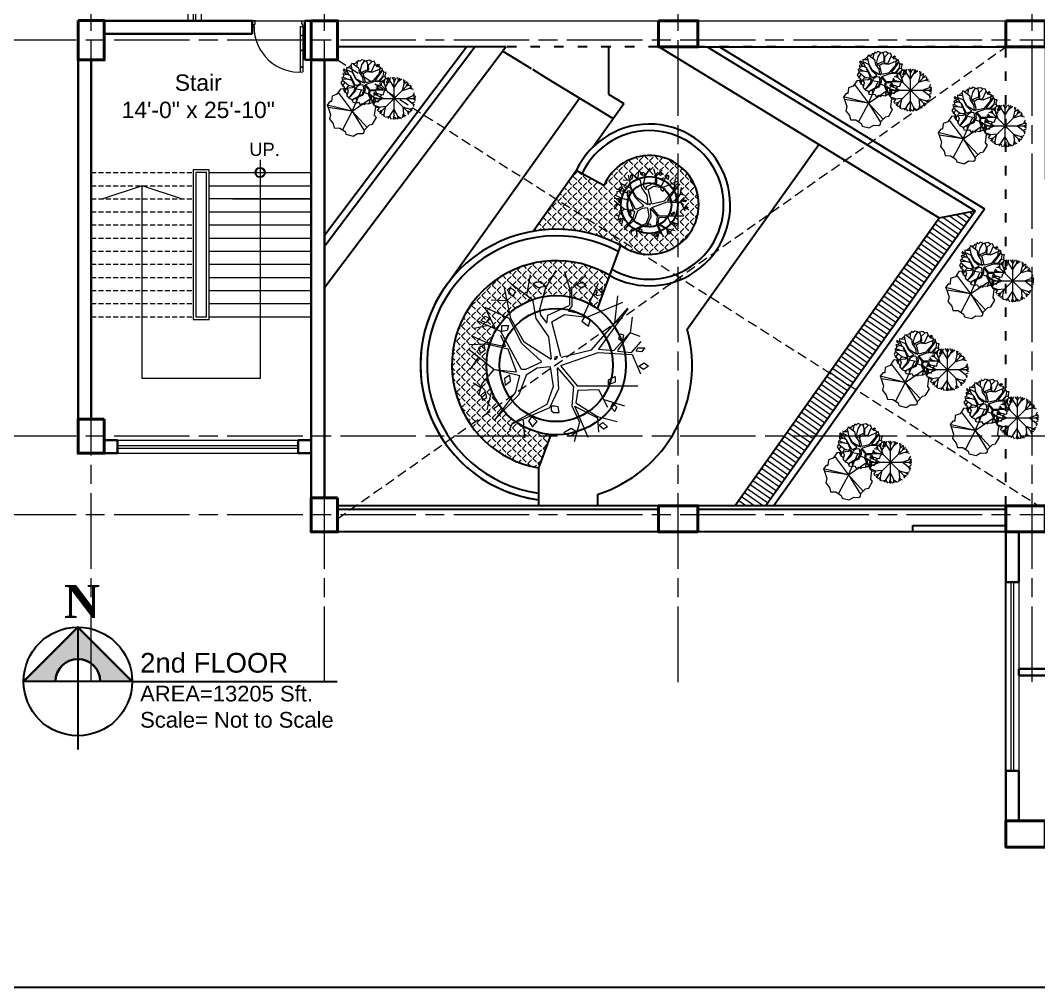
# Model space of a CAD drawing. Header units: inches. Extents: x -12 to 20935469, y -1604 to 24729220.
# Drawn here: x 20931799 to 20932576, y 24718738 to 24719476 of the extents above; entities that cross this region are included whole.
import ezdxf

# ---------------------------------------------------------------- set-up
doc = ezdxf.new("R2010")
doc.units = ezdxf.units.IN
doc.header["$LTSCALE"] = 0.03
doc.header["$MEASUREMENT"] = 0
for name, pattern in [('ACAD_ISO03W100', [30, 12, -18]), ('ACAD_ISO08W100', [36, 24, -3, 6, -3]), ('DASHED2', [0.375, 0.25, -0.125])]:
    doc.linetypes.add(name, pattern=pattern)
for name, color, linetype, lineweight in [('column', 1, 'Continuous', 40), ('Door', 7, 'Continuous', 18), ('Dot', 253, 'Continuous', 0), ('Gas', 21, 'Continuous', 5), ('Grid Line', 252, 'Continuous', 18), ('Hatch', 253, 'Continuous', 15), ('hatch-1', 253, 'Continuous', 5), ('ILLUSTR-TREE', 74, 'Continuous', 0), ('Low Wall', 7, 'Continuous', 30), ('Main Wall', 7, 'Continuous', 30), ('RAIL', 23, 'Continuous', 13), ('STAIR', 46, 'Continuous', 15), ('wind.', 150, 'Continuous', 20)]:
    doc.layers.add(name, color=color, linetype=linetype, lineweight=lineweight)
doc.layers.add('TEXT', color=7, linetype='Continuous')
doc.styles.add('2', font='swisscl.ttf')
doc.styles.add('ATTR', font='romans.shx', dxfattribs={"width": 0.8, "height": 0.7})
doc.styles.get("Standard").update_dxf_attribs({"font": 'timesbd.ttf'})

# ---------------------------------------------------------------- blocks, each defined once
blk = doc.blocks.new('fff')
at = {"layer": 'Grid Line', "color": 252, "linetype": 'ACAD_ISO08W100', "lineweight": 9, "ltscale": 80, "true_color": 0x939598}
for p, q in [((20830948.31, 24723521.1), (20830948.31, 24724698.78)), ((20831126.28, 24723521.11), (20831126.28, 24724698.79)), ((20831396.28, 24723521.11), (20831396.28, 24724698.79)), ((20831666.28, 24723521.12), (20831666.28, 24724698.8)), ((20833096.95, 24724010.75), (20830726.15, 24724010.75)), ((20833096.95, 24723708.72), (20830726.15, 24723708.72)), ((20833096.95, 24723648.75), (20830726.15, 24723648.75))]:
    blk.add_line(p, q, dxfattribs=at)
blk = doc.blocks.new('Door_45')
at = {"layer": 'Door'}
for p, q in [((1.5, 4.97), (1.5, 43.97)), ((3.5, 44.03), (3.5, 4.97)), ((1.5, 40.03), (2.25, 40.03)), ((2.25, 40.03), (2.25, 39.53)), ((2.25, 39.53), (2.75, 39.53)), ((2.75, 39.53), (2.75, 40.03)), ((2.75, 40.03), (3.5, 40.03)), ((1.5, 25.77), (2.25, 25.77)), ((2.25, 25.77), (2.25, 25.27)), ((2.25, 25.27), (2.75, 25.27)), ((2.75, 25.77), (3.5, 25.77)), ((2.75, 25.27), (2.75, 25.77)), ((1.5, 12.57), (2.25, 12.57)), ((2.25, 12.57), (2.25, 13.07)), ((2.25, 13.07), (2.75, 13.07)), ((2.75, 13.07), (2.75, 12.57)), ((2.75, 12.57), (3.5, 12.57)), ((0, -0.03), (0, 4.97)), ((0, 4.97), (1.5, 4.97)), ((3.5, 4.97), (1.5, 4.97)), ((1.5, 4.97), (1.5, 2.97)), ((1.5, 2.97), (2.5, 2.97)), ((2.5, 2.97), (2.5, -0.03)), ((42.5, 3), (42.5, -0.03)), ((43.5, 3), (42.5, 3)), ((45, 5), (43.5, 5)), ((43.5, 5), (43.5, 3)), ((45, -0.03), (45, 5)), ((2.5, -0.03), (0, -0.03)), ((42.5, -0.03), (45, -0.03))]:
    blk.add_line(p, q, dxfattribs=at)
blk.add_arc((4.66, 5.26), 38.84, 359.62325, 94.66847, dxfattribs=at)
blk = doc.blocks.new('TREE_002')
at = {"layer": 'ILLUSTR-TREE'}
for p, q in [((-13173.6, 13892), (-13169.7, 13913.2)), ((-13143.4, 13917.5), (-13154.3, 13899.8)), ((-13134.5, 13916.7), (-13128.5, 13897)), ((-13126.1, 13899.3), (-13112.4, 13912.7)), ((-13190.1, 13868.1), (-13196.7, 13899.8)), ((-13190.6, 13899.8), (-13192.3, 13894.2)), ((-13185.7, 13896.3), (-13190.6, 13899.8)), ((-13189.5, 13904), (-13167.5, 13887.8)), ((-13159, 13906.3), (-13167.2, 13904.2)), ((-13167.2, 13904.2), (-13161.7, 13900)), ((-13161.7, 13900), (-13154, 13901.4)), ((-13154.3, 13899.8), (-13160.4, 13877.2)), ((-13154, 13901.4), (-13159, 13906.3)), ((-13129, 13881.5), (-13128.5, 13898.4)), ((-13127.4, 13899.1), (-13126.8, 13880.8)), ((-13122, 13903), (-13115.9, 13905.8)), ((-13117, 13899.4), (-13122, 13903)), ((-13112.1, 13902.3), (-13117, 13899.4)), ((-13115.9, 13905.8), (-13112.1, 13902.3)), ((-13114.1, 13872.3), (-13099.3, 13904.7)), ((-13095.4, 13898.8), (-13101.6, 13897.1)), ((-13095.4, 13892.7), (-13095.4, 13898.8)), ((-13192.3, 13894.2), (-13187.3, 13890.6)), ((-13187.3, 13890.6), (-13185.7, 13896.3)), ((-13167.5, 13887.8), (-13164.2, 13868.1)), ((-13101.6, 13897.1), (-13101.6, 13891.8)), ((-13101.6, 13891.8), (-13095.4, 13892.7)), ((-13079.5, 13891.3), (-13082.8, 13863.1)), ((-13191.7, 13868.1), (-13216.5, 13879.3)), ((-13216.5, 13878.6), (-13206.6, 13858.2)), ((-13193.9, 13886.4), (-13210.4, 13887.1)), ((-13160.4, 13877.2), (-13159.3, 13871.6)), ((-13151.6, 13871.6), (-13129.6, 13881.5)), ((-13126.8, 13880.8), (-13131.2, 13875.8)), ((-13111.4, 13869.5), (-13074, 13885)), ((-13106.4, 13835.6), (-13069, 13878.6)), ((-13069, 13877.9), (-13099.3, 13836.3)), ((-13217, 13870.2), (-13220.9, 13865.9)), ((-13211, 13868.1), (-13217, 13870.2)), ((-13215.4, 13863.8), (-13211, 13868.1)), ((-13178.5, 13842), (-13191.7, 13868.1)), ((-13176.3, 13843.4), (-13190.1, 13868.1)), ((-13164.2, 13868.1), (-13151, 13849)), ((-13159.3, 13871.6), (-13152.7, 13863.1)), ((-13152.7, 13863.1), (-13151.6, 13871.6)), ((-13147.7, 13864.5), (-13134.5, 13872.3)), ((-13134.5, 13872.3), (-13111.4, 13869.5)), ((-13130.7, 13875.8), (-13114.1, 13872.3)), ((-13113.9, 13869.7), (-13116.7, 13865.3)), ((-13107.8, 13866.2), (-13113.9, 13869.7)), ((-13109.8, 13860), (-13107.8, 13866.2)), ((-13066.3, 13853.2), (-13064.1, 13869.5)), ((-13214.8, 13860.3), (-13228, 13857.5)), ((-13200.5, 13854.7), (-13224.2, 13865.2)), ((-13220.9, 13865.9), (-13215.4, 13863.8)), ((-13199.2, 13860.9), (-13192.3, 13860.9)), ((-13199.2, 13854.7), (-13199.2, 13860.9)), ((-13193.7, 13855.6), (-13199.2, 13854.7)), ((-13192.3, 13860.9), (-13193.7, 13855.6)), ((-13138.4, 13828.6), (-13147.7, 13864.5)), ((-13116.7, 13865.3), (-13109.8, 13860)), ((-13229.7, 13849.7), (-13214.3, 13842.7)), ((-13179.1, 13815.2), (-13200.5, 13854.7)), ((-13196.1, 13841.3), (-13200.5, 13850.4)), ((-13151, 13849), (-13148.3, 13826.4)), ((-13083.3, 13834.9), (-13066.8, 13853.2)), ((-13066.8, 13853.2), (-13079.5, 13834.9)), ((-13078.2, 13846.8), (-13076.8, 13852.1)), ((-13074.7, 13844.2), (-13078.2, 13846.8)), ((-13076.8, 13852.1), (-13073.4, 13851.2)), ((-13073.4, 13851.2), (-13074.7, 13844.2)), ((-13066.3, 13853.2), (-13056.4, 13849.7)), ((-13207.7, 13815.2), (-13233, 13835.6)), ((-13215.4, 13841.3), (-13232.4, 13840.6)), ((-13217.6, 13840.6), (-13223.6, 13837.7)), ((-13223.6, 13837.7), (-13221.4, 13832.1)), ((-13221.4, 13832.1), (-13216.5, 13835.6)), ((-13216.5, 13835.6), (-13217.6, 13840.6)), ((-13192.8, 13836.3), (-13215.4, 13841.3)), ((-13214.3, 13842.7), (-13195.6, 13839.1)), ((-13195.6, 13839.1), (-13196.1, 13841.3)), ((-13184, 13813), (-13192.8, 13836.3)), ((-13158.2, 13823.6), (-13178.5, 13842)), ((-13148.3, 13825.7), (-13176.3, 13843.4)), ((-13137.8, 13827.9), (-13106.4, 13835.6)), ((-13099.3, 13836.3), (-13083.3, 13834.9)), ((-13065.2, 13832.8), (-13055.3, 13844.1)), ((-13060.2, 13834.2), (-13058.6, 13837.7)), ((-13058.6, 13837.7), (-13051.4, 13837.7)), ((-13051.4, 13837.7), (-13054.7, 13833.5)), ((-13223.6, 13827.9), (-13232.4, 13815.2)), ((-13144.4, 13827.9), (-13145, 13825.7)), ((-13145, 13825.7), (-13142.8, 13826.4)), ((-13141.7, 13828.6), (-13144.4, 13827.9)), ((-13142.8, 13826.4), (-13141.7, 13828.6)), ((-13138.4, 13819.4), (-13099.8, 13832.8)), ((-13099.8, 13832.8), (-13064.6, 13830.7)), ((-13079.5, 13834.2), (-13065.2, 13832.8)), ((-13064.6, 13830.7), (-13055.8, 13810.9)), ((-13054.7, 13833.5), (-13060.2, 13834.2)), ((-13207.7, 13815.2), (-13219.8, 13801.1)), ((-13180.7, 13808.8), (-13207.7, 13815.2)), ((-13207.1, 13815.2), (-13184, 13813)), ((-13174.7, 13815.2), (-13179.1, 13815.2)), ((-13158.2, 13822.9), (-13174.7, 13815.2)), ((-13162.6, 13816.6), (-13174.1, 13809.5)), ((-13149.4, 13818), (-13162.6, 13816.6)), ((-13149.4, 13818), (-13146.1, 13797.5)), ((-13142.2, 13817.3), (-13125.2, 13797.5)), ((-13142.2, 13816.6), (-13140.6, 13795.4)), ((-13138.4, 13818.7), (-13121.3, 13798.2)), ((-13057.6, 13818.7), (-13052.1, 13822.2)), ((-13052.7, 13815.2), (-13057.6, 13818.7)), ((-13047.7, 13818.7), (-13052.7, 13815.2)), ((-13052.1, 13822.2), (-13047.7, 13818.7)), ((-13215.4, 13805.3), (-13209.9, 13793.3)), ((-13191, 13809.5), (-13196.5, 13806)), ((-13196.5, 13806), (-13196, 13798.9)), ((-13196, 13798.9), (-13190.5, 13803.2)), ((-13190.5, 13803.2), (-13191, 13809.5)), ((-13185.1, 13791.2), (-13180.7, 13808.8)), ((-13174.1, 13809.5), (-13181.8, 13789.1)), ((-13088.8, 13804.4), (-13082.2, 13807.9)), ((-13088.8, 13799.5), (-13088.8, 13804.4)), ((-13082.2, 13807.9), (-13082.2, 13802.3)), ((-13221.4, 13796.8), (-13229.1, 13801.1)), ((-13219.8, 13801.1), (-13223.6, 13788.4)), ((-13216.5, 13792.6), (-13220.9, 13788.4)), ((-13214.8, 13786.2), (-13216.5, 13792.6)), ((-13209.9, 13793.3), (-13214.8, 13773.5)), ((-13146.1, 13797.5), (-13152.7, 13779.2)), ((-13140.6, 13795.4), (-13149.9, 13775.7)), ((-13125.2, 13797.5), (-13126.8, 13777.8)), ((-13120.7, 13794), (-13122.9, 13780.6)), ((-13121.3, 13798.2), (-13058.6, 13798.2)), ((-13120.7, 13794), (-13099.3, 13794.7)), ((-13099.3, 13794.7), (-13089.9, 13776.4)), ((-13082.2, 13802.3), (-13088.8, 13799.5)), ((-13220.9, 13788.4), (-13219.2, 13783.4)), ((-13219.2, 13783.4), (-13214.8, 13786.2)), ((-13206.6, 13763), (-13185.7, 13791.2)), ((-13181.8, 13789.1), (-13206.6, 13763.7)), ((-13093.8, 13784.1), (-13072.3, 13777.8)), ((-13152.7, 13779.2), (-13189, 13759.4)), ((-13149.9, 13775.7), (-13189, 13758.7)), ((-13144.4, 13777.3), (-13148.3, 13777.3)), ((-13148.3, 13777.3), (-13148.3, 13773)), ((-13148.3, 13773), (-13145.5, 13770.9)), ((-13141.1, 13776.5), (-13144.4, 13777.3)), ((-13140, 13770.9), (-13141.1, 13776.5)), ((-13126.8, 13777.8), (-13119.1, 13760.9)), ((-13124, 13777.8), (-13110.3, 13745.3)), ((-13123.5, 13777.1), (-13100.4, 13765.1)), ((-13122.9, 13780.6), (-13100.4, 13766.5)), ((-13084.4, 13780.7), (-13086.4, 13776.3)), ((-13086.4, 13776.3), (-13082.3, 13771.9)), ((-13080.2, 13776.3), (-13084.4, 13780.7)), ((-13082.3, 13771.9), (-13080.2, 13776.3)), ((-13177.4, 13763), (-13175.8, 13744.6)), ((-13168.3, 13766.6), (-13171.7, 13762.2)), ((-13171.7, 13762.2), (-13167.6, 13756)), ((-13162.8, 13761.3), (-13168.3, 13766.6)), ((-13167.6, 13756), (-13162.8, 13761.3)), ((-13145.5, 13770.9), (-13140, 13770.9)), ((-13119.1, 13760.9), (-13124.6, 13740.4)), ((-13100.4, 13766.5), (-13080, 13761.6)), ((-13100.4, 13765.1), (-13099.3, 13750.3)), ((-13189, 13758.7), (-13191.7, 13752.4)), ((-13127.7, 13754.2), (-13135.3, 13749.8)), ((-13128.4, 13746.3), (-13122.2, 13750.7)), ((-13122.2, 13750.7), (-13127.7, 13754.2)), ((-13098.8, 13757.8), (-13094.7, 13760.4)), ((-13094, 13753.4), (-13098.8, 13757.8)), ((-13094.7, 13760.4), (-13089.9, 13756)), ((-13089.9, 13756), (-13094, 13753.4)), ((-13135.3, 13749.8), (-13128.4, 13746.3))]:
    blk.add_line(p, q, dxfattribs=at)
at = {"layer": 'ILLUSTR-TREE', "style": 'ATTR', "width": 0.8, "flags": 9}
blk.add_attdef('ESTCODE', (-13144.4, 13827.9), '', height=1.05, dxfattribs=at)
blk = doc.blocks.new('TREE_009')
at = {"layer": 'ILLUSTR-TREE'}
for p, q in [((-12222.4, 13880.3), (-12222.4, 13870.7)), ((-12216.4, 13879.1), (-12222.4, 13880.3)), ((-12202.6, 13891.8), (-12216.4, 13879.1)), ((-12199.9, 13878.4), (-12216.4, 13879.1)), ((-12200.4, 13897.9), (-12202.6, 13891.8)), ((-12196, 13860.1), (-12202.6, 13891.8)), ((-12195.5, 13896.1), (-12200.4, 13897.9)), ((-12185.9, 13897), (-12195.5, 13896.1)), ((-12195.5, 13896.1), (-12173.5, 13879.8)), ((-12183.2, 13903.2), (-12185.9, 13897)), ((-12175.7, 13905.2), (-12183.2, 13903.2)), ((-12179.5, 13884.1), (-12175.7, 13905.2)), ((-12174.2, 13910.3), (-12175.7, 13905.2)), ((-12166.7, 13906.7), (-12174.2, 13910.3)), ((-12173.5, 13879.8), (-12170.2, 13860.1)), ((-12160.5, 13912.9), (-12166.7, 13906.7)), ((-12160.3, 13891.8), (-12166.3, 13869.3)), ((-12149.3, 13909.5), (-12160.5, 13912.9)), ((-12149.3, 13909.5), (-12160.3, 13891.8)), ((-12144, 13905.9), (-12149.3, 13909.5)), ((-12140.5, 13908.8), (-12144, 13905.9)), ((-12126.8, 13911.1), (-12140.5, 13908.8)), ((-12140.5, 13908.8), (-12134.4, 13889)), ((-12135, 13873.5), (-12134.4, 13890.4)), ((-12133.3, 13891.1), (-12132.7, 13872.8)), ((-12132.1, 13891.3), (-12118.3, 13904.7)), ((-12118.3, 13904.7), (-12126.8, 13911.1)), ((-12120.1, 13864.3), (-12105.2, 13896.8)), ((-12108.9, 13906.7), (-12118.3, 13904.7)), ((-12117.3, 13861.5), (-12079.9, 13877)), ((-12105.2, 13896.8), (-12108.9, 13906.7)), ((-12102.7, 13891.7), (-12105.2, 13896.8)), ((-12095.1, 13883.8), (-12102.7, 13891.7)), ((-12097.9, 13891.8), (-12092.4, 13895.4)), ((-12093, 13888.3), (-12097.9, 13891.8)), ((-12085.4, 13883.4), (-12095.1, 13883.8)), ((-12088, 13891.8), (-12093, 13888.3)), ((-12092.4, 13895.4), (-12088, 13891.8)), ((-12085.4, 13883.4), (-12088.7, 13855.2)), ((-12079.9, 13877), (-12085.4, 13883.4)), ((-12075.9, 13878.5), (-12079.9, 13877)), ((-12075, 13870.7), (-12075.9, 13878.5)), ((-12235.6, 13841.8), (-12241.6, 13838)), ((-12241.6, 13838), (-12238.4, 13832.6)), ((-12230.1, 13857.3), (-12237.5, 13856.5)), ((-12237.5, 13856.5), (-12234, 13849.5)), ((-12234, 13849.5), (-12235.6, 13841.8)), ((-12235.6, 13841.8), (-12220.2, 13834.7)), ((-12232, 13875), (-12235.4, 13870.6)), ((-12235.4, 13870.6), (-12231.3, 13864.4)), ((-12220.8, 13852.3), (-12234, 13849.5)), ((-12226.5, 13869.7), (-12232, 13875)), ((-12231.3, 13864.4), (-12226.5, 13869.7)), ((-12223.7, 13862.7), (-12230.1, 13857.3)), ((-12206.5, 13846.7), (-12230.1, 13857.3)), ((-12222.4, 13870.7), (-12223.7, 13862.7)), ((-12197.7, 13860.1), (-12222.4, 13871.4)), ((-12222.4, 13870.7), (-12212.5, 13850.2)), ((-12220.2, 13834.7), (-12201.5, 13831.2)), ((-12185, 13807.2), (-12206.5, 13846.7)), ((-12202.1, 13833.3), (-12206.5, 13842.5)), ((-12184.5, 13834), (-12197.7, 13860.1)), ((-12182.3, 13835.4), (-12196, 13860.1)), ((-12164.1, 13815.7), (-12184.5, 13834)), ((-12154.2, 13817.8), (-12182.3, 13835.4)), ((-12170.2, 13860.1), (-12157, 13841.1)), ((-12166.3, 13869.3), (-12165.2, 13863.6)), ((-12165.2, 13863.6), (-12158.6, 13855.2)), ((-12158.6, 13855.2), (-12157.5, 13863.6)), ((-12157.5, 13863.6), (-12135.5, 13873.5)), ((-12157, 13841.1), (-12154.2, 13818.5)), ((-12153.7, 13856.6), (-12140.5, 13864.3)), ((-12144.3, 13820.6), (-12153.7, 13856.6)), ((-12140.5, 13864.3), (-12117.3, 13861.5)), ((-12132.7, 13872.8), (-12137.2, 13867.9)), ((-12136.6, 13867.9), (-12120.1, 13864.3)), ((-12112.4, 13827.6), (-12075, 13870.7)), ((-12075, 13870), (-12105.2, 13828.4)), ((-12089.3, 13826.9), (-12072.8, 13845.3)), ((-12072.8, 13845.3), (-12085.4, 13826.9)), ((-12070, 13861.5), (-12075, 13870.7)), ((-12072.2, 13845.3), (-12070, 13861.5)), ((-12072.2, 13845.3), (-12062.3, 13841.8)), ((-12071.1, 13824.8), (-12061.2, 13836.1)), ((-12060.1, 13860.9), (-12070, 13861.5)), ((-12063.5, 13850.3), (-12060.1, 13860.9)), ((-12062.3, 13841.8), (-12063.5, 13850.3)), ((-12061.2, 13836.1), (-12062.3, 13841.8)), ((-12049.1, 13838.8), (-12061.2, 13836.1)), ((-12058, 13820.3), (-12049.1, 13838.8)), ((-12238.9, 13827.6), (-12245.1, 13817.7)), ((-12245.1, 13817.7), (-12238.4, 13807.2)), ((-12238.4, 13832.6), (-12238.9, 13827.6)), ((-12213.6, 13807.2), (-12238.9, 13827.6)), ((-12221.3, 13833.3), (-12238.4, 13832.6)), ((-12229.6, 13819.9), (-12238.4, 13807.2)), ((-12238.4, 13807.2), (-12229.9, 13800.9)), ((-12229.9, 13800.9), (-12235.1, 13793.1)), ((-12227.4, 13788.9), (-12235.1, 13793.1)), ((-12235.1, 13793.1), (-12232.7, 13786.8)), ((-12225.7, 13793.1), (-12229.6, 13780.4)), ((-12213.6, 13807.2), (-12225.7, 13793.1)), ((-12198.8, 13828.4), (-12221.3, 13833.3)), ((-12221.3, 13797.3), (-12215.8, 13785.3)), ((-12186.7, 13800.8), (-12213.6, 13807.2)), ((-12213.1, 13807.2), (-12190, 13805.1)), ((-12201.5, 13831.2), (-12202.1, 13833.3)), ((-12190, 13805.1), (-12198.8, 13828.4)), ((-12191.1, 13783.2), (-12186.7, 13800.8)), ((-12180.1, 13801.6), (-12187.8, 13781.1)), ((-12180.6, 13807.2), (-12185, 13807.2)), ((-12164.1, 13815), (-12180.6, 13807.2)), ((-12168.5, 13808.6), (-12180.1, 13801.6)), ((-12155.3, 13810), (-12168.5, 13808.6)), ((-12155.3, 13810), (-12152, 13789.6)), ((-12150.4, 13819.9), (-12150.9, 13817.8)), ((-12150.9, 13817.8), (-12148.7, 13818.5)), ((-12147.6, 13820.6), (-12150.4, 13819.9)), ((-12148.7, 13818.5), (-12147.6, 13820.6)), ((-12148.2, 13809.3), (-12131.1, 13789.6)), ((-12148.2, 13808.6), (-12146.5, 13787.4)), ((-12144.3, 13811.4), (-12105.8, 13824.8)), ((-12144.3, 13810.7), (-12127.2, 13790.3)), ((-12143.8, 13819.9), (-12112.4, 13827.6)), ((-12105.8, 13824.8), (-12070.6, 13822.7)), ((-12105.2, 13828.4), (-12089.3, 13826.9)), ((-12085.4, 13826.2), (-12071.1, 13824.8)), ((-12070.6, 13822.7), (-12061.8, 13803)), ((-12064.5, 13790.3), (-12061.4, 13796.5)), ((-12061.8, 13803), (-12053.9, 13815)), ((-12061.4, 13796.5), (-12061.8, 13803)), ((-12053.9, 13815), (-12058, 13820.3)), ((-12051.8, 13826.5), (-12053.9, 13822.1)), ((-12053.9, 13822.1), (-12049.7, 13817.7)), ((-12047.7, 13822.1), (-12051.8, 13826.5)), ((-12049.7, 13817.7), (-12047.7, 13822.1)), ((-12232.7, 13786.8), (-12229.6, 13780.4)), ((-12229.6, 13780.4), (-12222.4, 13777.1)), ((-12222.4, 13777.1), (-12220.8, 13765.6)), ((-12215.8, 13785.3), (-12220.8, 13765.6)), ((-12220.8, 13765.6), (-12214.8, 13760.4)), ((-12214.8, 13760.4), (-12212.5, 13755.7)), ((-12212.5, 13755), (-12191.6, 13783.2)), ((-12187.8, 13781.1), (-12212.5, 13755.7)), ((-12212.5, 13755.7), (-12202.4, 13751.6)), ((-12202.4, 13751.6), (-12197.7, 13744.4)), ((-12194.9, 13750.8), (-12197.7, 13744.4)), ((-12158.6, 13771.2), (-12194.9, 13751.5)), ((-12155.9, 13767.7), (-12194.9, 13750.8)), ((-12183.4, 13755), (-12181.7, 13736.7)), ((-12152, 13789.6), (-12158.6, 13771.2)), ((-12146.5, 13787.4), (-12155.9, 13767.7)), ((-12131.1, 13789.6), (-12132.7, 13769.8)), ((-12132.7, 13769.8), (-12125, 13752.9)), ((-12125, 13752.9), (-12130.5, 13732.4)), ((-12130, 13769.8), (-12116.2, 13737.4)), ((-12129.4, 13769.1), (-12106.3, 13757.1)), ((-12126.7, 13786), (-12128.9, 13772.6)), ((-12128.9, 13772.6), (-12106.3, 13758.5)), ((-12127.2, 13790.3), (-12064.5, 13790.3)), ((-12126.7, 13786), (-12105.2, 13786.7)), ((-12106.3, 13758.5), (-12086, 13753.6)), ((-12106.3, 13757.1), (-12105.2, 13742.3)), ((-12105.2, 13786.7), (-12095.9, 13768.4)), ((-12099.7, 13776.2), (-12078.3, 13769.8)), ((-12093.1, 13741), (-12086, 13753.6)), ((-12086, 13753.6), (-12084.8, 13761.3)), ((-12084.8, 13761.3), (-12078.3, 13769.8)), ((-12078.3, 13769.8), (-12070.4, 13771)), ((-12070.4, 13771), (-12068.3, 13781.5)), ((-12068.3, 13781.5), (-12063.5, 13786.8)), ((-12063.5, 13786.8), (-12064.5, 13790.3)), ((-12197.7, 13744.4), (-12196.9, 13739.2)), ((-12196.9, 13739.2), (-12181.7, 13736.7)), ((-12181.7, 13736.7), (-12172.8, 13739.2)), ((-12172.8, 13739.2), (-12165.3, 13726.9)), ((-12165.3, 13726.9), (-12157.7, 13733.9)), ((-12157.7, 13733.9), (-12148.8, 13729.5)), ((-12148.8, 13729.5), (-12144.6, 13733.9)), ((-12144.6, 13733.9), (-12130.5, 13732.4)), ((-12130.5, 13732.4), (-12122, 13736.6)), ((-12122, 13736.6), (-12116.2, 13737.4)), ((-12116.2, 13737.4), (-12112.3, 13748)), ((-12108.3, 13740.7), (-12113.8, 13737.2)), ((-12113.8, 13737.2), (-12113.2, 13730.1)), ((-12113.2, 13730.1), (-12107.7, 13734.4)), ((-12112.3, 13748), (-12105.2, 13742.3)), ((-12107.7, 13734.4), (-12108.3, 13740.7)), ((-12105.2, 13742.3), (-12093.1, 13741))]:
    blk.add_line(p, q, dxfattribs=at)
at = {"layer": 'ILLUSTR-TREE', "style": 'ATTR', "width": 0.8, "flags": 9}
blk.add_attdef('ESTCODE', (-12147.6, 13820.6), '', height=1.05, dxfattribs=at)
blk = doc.blocks.new('TREE_018')
at = {"layer": 'ILLUSTR-TREE'}
for p, q in [((-11106, 14107.7), (-11119.7, 14087.4)), ((-11115.1, 14094.2), (-11061.1, 14022.2)), ((-11060.6, 14112.1), (-11106, 14107.7)), ((-11061.1, 14022.2), (-11025.1, 14103.2)), ((-11053.7, 14115.6), (-11060.6, 14112.1)), ((-11046.1, 14107.7), (-11053.7, 14115.6)), ((-11014.5, 14102.4), (-11046.1, 14107.7)), ((-11014.5, 14094.4), (-11014.5, 14102.4)), ((-10985.6, 14083), (-11014.5, 14094.4)), ((-11147.2, 14059.2), (-11157.5, 14046)), ((-11140.4, 14059.2), (-11147.2, 14059.2)), ((-11138.3, 14080.3), (-11140.4, 14059.2)), ((-11119.7, 14087.4), (-11138.3, 14080.3)), ((-11061.1, 14022.2), (-10987.7, 14072.4)), ((-10987, 14070.6), (-10985.6, 14083)), ((-10975.3, 14042.4), (-10987, 14070.6)), ((-11061.1, 14022.2), (-11157.5, 14046)), ((-11157.5, 14046), (-11153.4, 14036.3)), ((-11061.1, 14022.2), (-11153.4, 14036.3)), ((-11153.4, 14036.3), (-11144.5, 14008.9)), ((-11061.1, 14022.2), (-11099.1, 13950.3)), ((-11061.1, 14022.2), (-11003.8, 13960)), ((-11061.1, 14022.2), (-11013.8, 13945.4)), ((-10970.5, 14039.8), (-10975.3, 14042.4)), ((-10974.6, 14006.3), (-10970.5, 14039.8)), ((-11144.5, 14008.9), (-11148.6, 13992.2)), ((-11148.6, 13992.2), (-11134.2, 13973.7)), ((-10982.9, 13971.9), (-10967.7, 13997.5)), ((-10967.7, 13997.5), (-10974.6, 14006.3)), ((-11134.2, 13973.7), (-11130, 13957.8)), ((-11130, 13957.8), (-11109.4, 13956.9)), ((-11109.4, 13956.9), (-11088.8, 13943.7)), ((-11088.8, 13943.7), (-11085.3, 13933.1)), ((-11021.4, 13935.7), (-11014.5, 13940.2)), ((-11014.5, 13940.2), (-11013.1, 13950.7)), ((-11013.1, 13950.7), (-10994.6, 13969.2)), ((-10994.6, 13969.2), (-10982.9, 13971.9)), ((-11085.3, 13933.1), (-11057.8, 13926)), ((-11057.8, 13926), (-11040.6, 13936.6)), ((-11040.6, 13936.6), (-11021.4, 13935.7))]:
    blk.add_line(p, q, dxfattribs=at)
at = {"layer": 'ILLUSTR-TREE', "style": 'ATTR', "width": 0.8, "flags": 9}
blk.add_attdef('ESTCODE', (-11061.1, 14022.2), '', height=1.05, dxfattribs=at)
blk = doc.blocks.new('TREE_007')
at = {"layer": 'ILLUSTR-TREE'}
for p, q in [((-12375.6, 14090.8), (-12501.6, 13964.8)), ((-12501.6, 14090.8), (-12375.6, 13964.8)), ((-12491.7, 14081.1), (-12495, 14097.3)), ((-12480.7, 14091), (-12492.8, 14099.4)), ((-12469.7, 14059.9), (-12485.7, 14105.1)), ((-12481.3, 14091.7), (-12477.4, 14109.3)), ((-12456, 14102.3), (-12471.4, 14111.4)), ((-12438.9, 14074.7), (-12463.7, 14114.2)), ((-12457.6, 14104.4), (-12454.9, 14116.4)), ((-12438.3, 14103.7), (-12447.7, 14117.1)), ((-12438.6, 13937.8), (-12438.6, 14117.8)), ((-12438.3, 14100.1), (-12429.5, 14117.1)), ((-12438.3, 14075.5), (-12414.1, 14114.2)), ((-12420.7, 14103), (-12423.5, 14117.1)), ((-12422.9, 14099.4), (-12407, 14111.4)), ((-12403.7, 14062.8), (-12393.2, 14105.8)), ((-12396.5, 14092.4), (-12398.7, 14107.9)), ((-12396.5, 14090.3), (-12383.9, 14099.4)), ((-12386.6, 14080.4), (-12381.7, 14097.3)), ((-12516.5, 14043), (-12527.5, 14039.5)), ((-12485.1, 14027.5), (-12526.4, 14047.2)), ((-12513.7, 14041.6), (-12523.6, 14054.3)), ((-12504.9, 14067.7), (-12521.4, 14062.8)), ((-12470.8, 14059.9), (-12517, 14070.5)), ((-12503.3, 14067), (-12512.6, 14079)), ((-12492.3, 14081.1), (-12508.2, 14084.6)), ((-12405.3, 14061.3), (-12362.4, 14074.7)), ((-12389.4, 14027.5), (-12349.8, 14042.3)), ((-12382.8, 14083.2), (-12369, 14084.6)), ((-12374.5, 14070.5), (-12358.6, 14066.3)), ((-12372.9, 14071.2), (-12366.3, 14081.8)), ((-12360.2, 14038.8), (-12352.5, 14052.9)), ((-12528.6, 14027.8), (-12348.6, 14027.8)), ((-12516.5, 14027.5), (-12528, 14021.1)), ((-12518.1, 14026.8), (-12527.5, 14033.8)), ((-12485.1, 14026.8), (-12526.9, 14009.2)), ((-12515.9, 14014.1), (-12526.9, 14017.6)), ((-12520.3, 14012), (-12525.3, 14005.6)), ((-12387.7, 14027.5), (-12353.1, 14000.7)), ((-12363, 14008.4), (-12350.3, 14014.8)), ((-12361.9, 14027.5), (-12349.2, 14019.7)), ((-12360.2, 14027.5), (-12349.2, 14033.8)), ((-12360.2, 14006.3), (-12356.9, 13992.9)), ((-12358.6, 14038.8), (-12349.2, 14036)), ((-12502.7, 13990.8), (-12522.5, 13997.9)), ((-12473.6, 13992.9), (-12518.7, 13988)), ((-12502.7, 13989.4), (-12511.5, 13975.3)), ((-12491.2, 13976), (-12507.7, 13971.1)), ((-12491.2, 13974.6), (-12496.7, 13960.5)), ((-12482.9, 13961.2), (-12493.9, 13957)), ((-12477.4, 13988.7), (-12485.1, 13952)), ((-12482.4, 13961.2), (-12481.3, 13949.2)), ((-12439.4, 13983.8), (-12465.9, 13942.9)), ((-12438.9, 13957), (-12445.5, 13938.6)), ((-12438.9, 13979.5), (-12418.5, 13941.4)), ((-12400.4, 13964), (-12405.3, 13945)), ((-12403.1, 13992.2), (-12363.5, 13979.5)), ((-12403.1, 13992.2), (-12398.7, 13948.5)), ((-12399.3, 13959.1), (-12389.4, 13953.4)), ((-12385.5, 13974.6), (-12370.1, 13970.4)), ((-12383.3, 13972.5), (-12380, 13959.8)), ((-12374, 13983.1), (-12366.3, 13973.9)), ((-12370.7, 13982.3), (-12358.6, 13988)), ((-12460.4, 13950.6), (-12477.4, 13947.1)), ((-12459.3, 13952.7), (-12452.1, 13939.3)), ((-12438.3, 13947.8), (-12430.6, 13939.3)), ((-12425.7, 13953.4), (-12426.8, 13939.3)), ((-12424.6, 13953.4), (-12408.6, 13942.9))]:
    blk.add_line(p, q, dxfattribs=at)
at = {"layer": 'ILLUSTR-TREE', "style": 'ATTR', "width": 0.8, "flags": 9}
blk.add_attdef('ESTCODE', (-12438.6, 14027.8), '', height=1.05, dxfattribs=at)

msp = doc.modelspace()

# ---------------------------------------------------------------- hatches: boundary and pattern name
at = {"layer": 'hatch-1'}
h = msp.add_hatch(dxfattribs=at)
h.set_pattern_fill('ANGLE', color=256, scale=20, angle=315)
h.set_pattern_definition([(315, (103128.911, 1006.44), (3.8890872965, 3.8890872965), [4, -1.5]), (45, (103128.911, 1006.44), (-3.8890872965, 3.8890872965), [4, -1.5])])
h.paths.add_polyline_path([(20932244.59, 24719349.59), (20932223.51, 24719361.22), (20932190.52, 24719314.83, -0.177815), (20932260.8, 24719302.01, 2.616068)])
h.paths.add_polyline_path([(20932257.51, 24719334.85, -1), (20932301.04, 24719334.85, -1)], flags=16)
h.paths.add_polyline_path([(20932262.51, 24719334.85, -1), (20932296.04, 24719334.85, -1)], flags=0)
h = msp.add_hatch(dxfattribs=at)
h.set_pattern_fill('ANGLE', color=256, scale=20, angle=315)
h.set_pattern_definition([(315, (92753.2775, 25284.3755), (3.8890872965, 3.8890872965), [4, -1.5]), (45, (92753.2775, 25284.3755), (-3.8890872965, 3.8890872965), [4, -1.5])])
h.paths.add_polyline_path([(20932248.85, 24719281.19, 0.806908), (20932142.9, 24719167.17), (20932164.51, 24719182.42, -0.152783), (20932155.02, 24719212.73, -0.61288), (20932239.47, 24719255.74)])
h.paths.add_polyline_path([(20932204.07, 24719159.71, -0.225355), (20932164.51, 24719182.42), (20932142.9, 24719167.17, 0.200401), (20932194.69, 24719134.26)])
at = {"layer": 'Low Wall'}
h = msp.add_hatch(color=256, dxfattribs=at)
h.paths.add_polyline_path([(20931826.13, 24718971.37), (20931801.75, 24718971.37), (20931843.17, 24719012.79), (20931843.17, 24718988.41, 0.414214)])
h.paths.add_polyline_path([(20931843.17, 24718988.41), (20931843.17, 24719012.79), (20931884.58, 24718971.37), (20931860.2, 24718971.37, 0.414214)])

# ---------------------------------------------------------------- linework, layer by layer
for p, q in [((20932031.3, 24719271.98), (20932169.8, 24719455.44)), ((20932031.3, 24719311.81), (20932139.73, 24719455.44)), ((20932031.3, 24719303.52), (20932145.99, 24719455.44)), ((20932169.8, 24719455.44), (20932041.3, 24719455.44)), ((20932167.39, 24719452.25), (20932189.02, 24719439.03)), ((20932188.98, 24719455.44), (20932189.02, 24719455.41)), ((20932248.02, 24719455.44), (20932248.02, 24719419.35)), ((20932286.3, 24719455.79), (20932500.47, 24719324.91)), ((20932316.3, 24719455.44), (20932551.3, 24719455.44)), ((20932323.31, 24719455.44), (20932527.75, 24719330.5)), ((20932332.9, 24719455.44), (20932534.93, 24719331.97)), ((20932190.02, 24719438.41), (20932200.59, 24719431.96)), ((20932200.59, 24719431.96), (20932251.64, 24719400.76)), ((20932248.02, 24719419.35), (20932259.76, 24719412.18)), ((20932125.72, 24719275.44), (20932225.99, 24719416.43)), ((20932236.08, 24719378.88), (20932259.76, 24719412.18)), ((20932308.18, 24719239.98), (20932408.53, 24719381.09)), ((20932190.52, 24719314.83), (20932223.51, 24719361.22)), ((20932244.59, 24719349.59), (20932223.51, 24719361.22)), ((20932367.87, 24719105.44), (20932527.75, 24719330.5)), ((20932374, 24719105.44), (20932534.93, 24719331.97)), ((20932500.47, 24719324.91), (20932527.75, 24719330.5)), ((20932344.57, 24719105.44), (20932500.47, 24719324.91)), ((20932257.26, 24719304), (20932239.47, 24719255.74)), ((20932204.07, 24719159.71), (20932194.69, 24719134.26)), ((20932194.69, 24719134.26), (20932194.69, 24719105.44)), ((20932239.63, 24719113.98), (20932239.63, 24719105.44)), ((20932286.3, 24719105.45), (20932041.3, 24719105.45)), ((20932286.3, 24719105.44), (20932041.3, 24719105.44)), ((20932286.3, 24719102.45), (20932041.3, 24719102.45)), ((20932286.3, 24719102.44), (20932041.3, 24719102.44)), ((20932480.3, 24719105.44), (20932316.3, 24719105.44)), ((20932551.3, 24719105.44), (20932316.3, 24719105.44)), ((20932480.3, 24719102.44), (20932316.3, 24719102.44)), ((20932551.3, 24719102.44), (20932316.3, 24719102.44)), ((20932480.3, 24719085.44), (20932041.3, 24719085.45)), ((20932276.28, 24719085.59), (20932051.27, 24719085.6)), ((20932100.43, 24719085.6), (20932100.43, 24719085.6)), ((20931843.17, 24719012.79), (20931843.17, 24718919.41)), ((20931884.58, 24718971.37), (20932041.06, 24718971.37))]:
    msp.add_line(p, q)
at = {"linetype": 'ACAD_ISO03W100', "ltscale": 20}
for p, q in [((20932375.8, 24719455.44), (20932041.3, 24719455.44)), ((20932551.3, 24719455.44), (20932403.36, 24719455.44)), ((20932551.3, 24719105.44), (20932551.3, 24719455.44))]:
    msp.add_line(p, q, dxfattribs=at)
msp.add_lwpolyline([(20932480.3, 24719090.44), (20932551.3, 24719090.44), (20932551.3, 24719085.44), (20932480.3, 24719085.44)], close=True)
for points in [[(20933236.77, 24719085.42), (20933236.77, 24718844.97), (20932551.3, 24718844.97), (20932551.3, 24719085.44)], [(20931884.54, 24718971.41), (20931801.75, 24718971.34)]]:
    msp.add_lwpolyline(points)
for centre, radius in [((20931982.26, 24719359.57), 3.61), ((20932279.27, 24719334.85), 21.77), ((20932279.27, 24719334.85), 16.77), ((20932208.2, 24719212.73), 53.18), ((20932208.2, 24719212.73), 43.18), ((20931843.17, 24718971.37), 41.41)]:
    msp.add_circle(centre, radius)
for centre, radius, start, end in [((20932279.27, 24719334.85), 61.68, 240.38426, 154.68768), ((20932279.27, 24719334.85), 56.68, 239.62136, 154.68768), ((20932279.27, 24719334.85), 37.68, 238.95573, 156.97315), ((20932208.2, 24719212.73), 103.62, 59.49523, 262.50841), ((20932208.2, 24719212.73), 98.62, 61.33391, 262.12624), ((20932208.2, 24719212.73), 79.62, 59.35356, 260.23079), ((20932208.2, 24719212.73), 103.62, 142.75346, 262.50842), ((20932208.2, 24719212.73), 103.62, 287.6546, 15.25112)]:
    msp.add_arc(centre, radius, start, end)
at = {"layer": 'column', "lineweight": 40, "ltscale": 20}
for points in [[(20931843.33, 24719475.49), (20931863.33, 24719475.49), (20931863.33, 24719445.49), (20931843.33, 24719445.49)], [(20932021.3, 24719475.44), (20932041.3, 24719475.44), (20932041.3, 24719445.44), (20932021.3, 24719445.44)], [(20932286.3, 24719475.44), (20932286.3, 24719455.44), (20932316.3, 24719455.44), (20932316.3, 24719475.44)], [(20932551.3, 24719475.44), (20932551.3, 24719455.44), (20932581.3, 24719455.44), (20932581.3, 24719475.44)], [(20931863.33, 24719171.41), (20931843.33, 24719171.41), (20931843.33, 24719145.41), (20931863.33, 24719145.41)], [(20932041.3, 24719111.45), (20932021.3, 24719111.45), (20932021.3, 24719085.45), (20932041.3, 24719085.45)], [(20932316.3, 24719085.44), (20932316.3, 24719105.44), (20932286.3, 24719105.44), (20932286.3, 24719085.44)], [(20932551.3, 24719105.44), (20932551.3, 24719085.44), (20932581.3, 24719085.44), (20932581.3, 24719105.44)], [(20932551.3, 24718864.97), (20932551.3, 24718844.97), (20932581.3, 24718844.97), (20932581.3, 24718864.97)]]:
    msp.add_lwpolyline(points, close=True, dxfattribs=at)
at = {"layer": 'Defpoints'}
msp.add_lwpolyline([(20931598.77, 24720196.34), (20934037.64, 24720196.34), (20934037.64, 24718737.81), (20931598.77, 24718737.81)], close=True, dxfattribs=at)
at = {"layer": 'Dot', "linetype": 'DASHED2', "lineweight": 0, "ltscale": 1000}
for p, q in [((20932041.3, 24719095.45), (20932551.3, 24719455.44)), ((20932041.3, 24719445.45), (20932576.3, 24719105.44))]:
    msp.add_line(p, q, dxfattribs=at)
at = {"layer": 'Gas', "color": 0, "lineweight": 5}
for points in [[(20931943.28, 24719361.57), (20931931.28, 24719361.57), (20931931.28, 24719247.57), (20931943.28, 24719247.57)], [(20931941.28, 24719359.57), (20931933.28, 24719359.57), (20931933.28, 24719249.57), (20931941.28, 24719249.57)]]:
    msp.add_lwpolyline(points, close=True, dxfattribs=at)
at = {"layer": 'Hatch', "linetype": 'Continuous'}
for p, q in [((20932508.28, 24719326.51), (20932519.39, 24719318.73)), ((20932513.33, 24719327.54), (20932521.56, 24719321.78)), ((20932518.39, 24719328.58), (20932523.73, 24719324.84)), ((20932523.45, 24719329.62), (20932525.9, 24719327.9)), ((20932497.31, 24719320.45), (20932512.87, 24719309.56)), ((20932499.48, 24719323.51), (20932515.04, 24719312.61)), ((20932503.22, 24719325.47), (20932517.21, 24719315.67)), ((20932490.79, 24719311.28), (20932506.35, 24719300.38)), ((20932492.96, 24719314.34), (20932508.53, 24719303.44)), ((20932495.13, 24719317.4), (20932510.7, 24719306.5)), ((20932486.45, 24719305.17), (20932502.01, 24719294.27)), ((20932488.62, 24719308.23), (20932504.18, 24719297.33)), ((20932479.93, 24719296), (20932495.5, 24719285.1)), ((20932482.1, 24719299.05), (20932497.67, 24719288.16)), ((20932484.28, 24719302.11), (20932499.84, 24719291.21)), ((20932475.59, 24719289.88), (20932491.15, 24719278.98)), ((20932477.76, 24719292.94), (20932493.32, 24719282.04)), ((20932469.07, 24719280.71), (20932484.64, 24719269.81)), ((20932471.24, 24719283.77), (20932486.81, 24719272.87)), ((20932473.42, 24719286.82), (20932488.98, 24719275.93)), ((20932464.73, 24719274.6), (20932480.29, 24719263.7)), ((20932466.9, 24719277.65), (20932482.47, 24719266.75)), ((20932458.21, 24719265.42), (20932473.78, 24719254.53)), ((20932460.39, 24719268.48), (20932475.95, 24719257.58)), ((20932462.56, 24719271.54), (20932478.12, 24719260.64)), ((20932451.7, 24719256.25), (20932467.26, 24719245.35)), ((20932453.87, 24719259.31), (20932469.44, 24719248.41)), ((20932456.04, 24719262.37), (20932471.61, 24719251.47)), ((20932447.36, 24719250.14), (20932462.92, 24719239.24)), ((20932449.53, 24719253.2), (20932465.09, 24719242.3)), ((20932440.84, 24719240.97), (20932456.4, 24719230.07)), ((20932443.01, 24719244.02), (20932458.58, 24719233.13)), ((20932445.18, 24719247.08), (20932460.75, 24719236.18)), ((20932436.5, 24719234.85), (20932452.06, 24719223.95)), ((20932438.67, 24719237.91), (20932454.23, 24719227.01)), ((20932429.98, 24719225.68), (20932445.55, 24719214.78)), ((20932432.15, 24719228.74), (20932447.72, 24719217.84)), ((20932434.33, 24719231.79), (20932449.89, 24719220.9)), ((20932425.64, 24719219.57), (20932441.2, 24719208.67)), ((20932427.81, 24719222.62), (20932443.37, 24719211.72)), ((20932419.12, 24719210.39), (20932434.69, 24719199.5)), ((20932421.29, 24719213.45), (20932436.86, 24719202.55)), ((20932423.47, 24719216.51), (20932439.03, 24719205.61)), ((20932414.78, 24719204.28), (20932430.34, 24719193.38)), ((20932416.95, 24719207.34), (20932426.68, 24719200.52)), ((20932408.26, 24719195.11), (20932423.83, 24719184.21)), ((20932410.44, 24719198.17), (20932426, 24719187.27)), ((20932412.61, 24719201.22), (20932428.17, 24719190.32)), ((20932426.68, 24719200.52), (20932432.52, 24719196.44)), ((20932403.92, 24719188.99), (20932419.48, 24719178.1)), ((20932406.09, 24719192.05), (20932421.66, 24719181.15)), ((20932397.41, 24719179.82), (20932412.97, 24719168.92)), ((20932399.58, 24719182.88), (20932415.14, 24719171.98)), ((20932401.75, 24719185.94), (20932417.31, 24719175.04)), ((20932390.89, 24719170.65), (20932406.45, 24719159.75)), ((20932393.06, 24719173.71), (20932408.63, 24719162.81)), ((20932395.23, 24719176.76), (20932410.8, 24719165.87)), ((20932386.55, 24719164.54), (20932402.11, 24719153.64)), ((20932388.72, 24719167.59), (20932404.28, 24719156.69)), ((20932380.03, 24719155.36), (20932395.6, 24719144.47)), ((20932382.2, 24719158.42), (20932397.77, 24719147.52)), ((20932384.37, 24719161.48), (20932399.94, 24719150.58)), ((20932375.69, 24719149.25), (20932391.25, 24719138.35)), ((20932377.86, 24719152.31), (20932393.42, 24719141.41)), ((20932369.17, 24719140.08), (20932384.74, 24719129.18)), ((20932371.34, 24719143.14), (20932386.91, 24719132.24)), ((20932373.52, 24719146.19), (20932389.08, 24719135.29)), ((20932364.83, 24719133.96), (20932380.39, 24719123.07)), ((20932367, 24719137.02), (20932382.56, 24719126.12)), ((20932358.31, 24719124.79), (20932373.88, 24719113.89)), ((20932360.49, 24719127.85), (20932376.05, 24719116.95)), ((20932362.66, 24719130.91), (20932378.22, 24719120.01)), ((20932353.97, 24719118.68), (20932369.53, 24719107.78)), ((20932356.14, 24719121.73), (20932371.71, 24719110.84)), ((20932347.45, 24719109.51), (20932353.26, 24719105.44)), ((20932349.63, 24719112.56), (20932359.8, 24719105.44)), ((20932351.8, 24719115.62), (20932366.34, 24719105.44)), ((20932345.28, 24719106.45), (20932346.73, 24719105.44))]:
    msp.add_line(p, q, dxfattribs=at)
at = {"layer": 'Hatch'}
msp.add_lwpolyline([(20933073.78, 24719354.49), (20933073.77, 24719595.59), (20932938.8, 24719595.59), (20932938.8, 24719910.63), (20932759.25, 24719910.63), (20932759.25, 24719595.59), (20931937.3, 24719595.59), (20931937.3, 24719475.42), (20932581.3, 24719475.44), (20932581.3, 24719354.49)], close=True, dxfattribs=at)
at = {"layer": 'Low Wall', "color": 0}
msp.add_lwpolyline([(20931801.75, 24718971.37), (20931843.17, 24719012.79), (20931884.58, 24718971.37)], dxfattribs=at)
at = {"layer": 'Low Wall'}
msp.add_arc((20931843.17, 24718971.37), 17.04, 0, 180, dxfattribs=at)
at = {"layer": 'Main Wall', "lineweight": 30}
for p, q in [((20931976.3, 24719475.42), (20931863.33, 24719475.42)), ((20931976.3, 24719475.42), (20931976.3, 24719465.42)), ((20932016.3, 24719475.44), (20932021.3, 24719475.44)), ((20932016.3, 24719445.44), (20932016.3, 24719475.44)), ((20931976.3, 24719465.42), (20931863.33, 24719465.42)), ((20931843.33, 24719445.42), (20931843.33, 24719171.41)), ((20931853.33, 24719445.42), (20931853.33, 24719171.41)), ((20932021.3, 24719445.44), (20932016.3, 24719445.44)), ((20932021.3, 24719085.45), (20932021.3, 24719445.45)), ((20932031.3, 24719111.45), (20932031.3, 24719445.45)), ((20932021.28, 24719145.56), (20932021.28, 24719155.56)), ((20932561.3, 24718980.91), (20932719.31, 24718980.91)), ((20932561.3, 24718980.91), (20932561.3, 24718975.91)), ((20932561.3, 24718975.91), (20932719.31, 24718975.91)), ((20932719.31, 24718844.96), (20932571.3, 24718844.96))]:
    msp.add_line(p, q, dxfattribs=at)
at = {"layer": 'Main Wall'}
for p, q in [((20932551.3, 24719047.21), (20932551.3, 24719085.44)), ((20932561.3, 24719047.21), (20932561.3, 24719085.44)), ((20932551.3, 24719047.21), (20932561.3, 24719047.21)), ((20932551.3, 24718864.97), (20932551.3, 24718903.21)), ((20932551.3, 24718903.21), (20932561.3, 24718903.21)), ((20932561.3, 24718864.97), (20932561.3, 24718903.21))]:
    msp.add_line(p, q, dxfattribs=at)
for points in [[(20931863.33, 24719155.41), (20931873.33, 24719155.41), (20931873.33, 24719145.42), (20931863.33, 24719145.42)], [(20932011.29, 24719155.41), (20932021.3, 24719155.41), (20932021.3, 24719145.42), (20932011.29, 24719145.42)]]:
    msp.add_lwpolyline(points, close=True, dxfattribs=at)
at = {"layer": 'RAIL', "lineweight": 9}
for p, q in [((20931982.26, 24719369.29), (20931982.26, 24719202.57)), ((20931892.28, 24719349.57), (20931862.28, 24719339.57)), ((20931892.28, 24719202.57), (20931892.28, 24719349.57)), ((20931922.28, 24719339.57), (20931892.28, 24719349.57)), ((20932021.28, 24719339.57), (20931943.28, 24719339.57)), ((20931982.26, 24719202.57), (20931892.28, 24719202.57))]:
    msp.add_line(p, q, dxfattribs=at)
at = {"layer": 'STAIR', "color": 32, "linetype": 'DASHED2', "lineweight": 5, "ltscale": 500}
for p, q in [((20931853.3, 24719359.57), (20931931.28, 24719359.57)), ((20931853.3, 24719349.57), (20931931.28, 24719349.57)), ((20931853.3, 24719339.57), (20931931.28, 24719339.57)), ((20931853.3, 24719329.57), (20931931.28, 24719329.57)), ((20931853.3, 24719319.57), (20931931.28, 24719319.57)), ((20931853.3, 24719309.57), (20931931.28, 24719309.57)), ((20931853.3, 24719299.57), (20931931.28, 24719299.57)), ((20931853.3, 24719289.57), (20931931.28, 24719289.57)), ((20931853.3, 24719279.57), (20931931.28, 24719279.57)), ((20931853.3, 24719269.57), (20931931.28, 24719269.57)), ((20931853.3, 24719259.57), (20931931.28, 24719259.57)), ((20931853.3, 24719249.57), (20931931.28, 24719249.57))]:
    msp.add_line(p, q, dxfattribs=at)
at = {"layer": 'STAIR', "color": 32, "lineweight": 5}
for p, q in [((20931943.28, 24719359.57), (20932021.28, 24719359.57)), ((20931943.28, 24719349.57), (20932021.28, 24719349.57)), ((20931961.28, 24719339.57), (20932021.28, 24719339.57)), ((20931943.28, 24719329.57), (20932021.28, 24719329.57)), ((20931943.28, 24719319.57), (20932021.28, 24719319.57)), ((20931943.28, 24719309.57), (20932021.28, 24719309.57)), ((20931943.28, 24719299.57), (20932021.28, 24719299.57)), ((20931943.28, 24719289.57), (20932021.28, 24719289.57)), ((20931943.28, 24719279.57), (20932021.28, 24719279.57)), ((20931943.28, 24719269.57), (20932021.28, 24719269.57)), ((20931943.28, 24719259.57), (20932021.28, 24719259.57)), ((20931943.28, 24719249.57), (20932021.28, 24719249.57))]:
    msp.add_line(p, q, dxfattribs=at)
at = {"layer": 'wind.'}
for p, q in [((20931927.3, 24719475.42), (20931927.3, 24719595.9)), ((20931931.3, 24719475.42), (20931931.3, 24719595.9)), ((20931933.3, 24719475.42), (20931933.3, 24719595.9)), ((20932551.3, 24719089.44), (20932551.3, 24719089.44))]:
    msp.add_line(p, q, dxfattribs=at)
at = {"layer": 'wind.', "lineweight": 5}
for p, q in [((20931868.33, 24719155.41), (20932016.29, 24719155.41)), ((20931873.33, 24719151.41), (20932011.29, 24719151.41)), ((20931873.33, 24719149.41), (20932011.29, 24719149.41)), ((20931868.33, 24719145.42), (20932016.29, 24719145.42)), ((20932551.3, 24718903.21), (20932551.3, 24719047.21)), ((20932555.3, 24718903.21), (20932555.3, 24719047.21)), ((20932557.3, 24718903.21), (20932557.3, 24719047.21)), ((20932561.3, 24719047.21), (20932561.3, 24718903.21))]:
    msp.add_line(p, q, dxfattribs=at)

# ---------------------------------------------------------------- block references
at = {"layer": 'Door', "color": 250, "ltscale": 20, "xscale": 0.8888888888759539, "yscale": 0.8888888888759539, "zscale": 0.8888888888759539, "rotation": 180}
msp.add_blockref('Door_45', (20932016.3, 24719475.39), dxfattribs=at)
at = {"layer": 'ILLUSTR-TREE'}
for name, p, xscale, yscale, zscale in [('TREE_009', (20934721.18, 24716857.52), 0.1864712034882235, 0.1864712034882235, 0.1864712034882235), ('TREE_009', (20934327.28, 24716851.29), 0.1864712034882235, 0.1864712034882235, 0.1864712034882235), ('TREE_007', (20934715.46, 24716899.68), 0.1798363259808176, 0.1798363259808176, 0.1798363259808176), ('TREE_007', (20934321.56, 24716893.44), 0.1798363259808176, 0.1798363259808176, 0.1798363259808176), ('TREE_018', (20934635.61, 24716637.35), 0.1979188656470376, 0.1979188656470376, 0.1979188656470376), ('TREE_018', (20934241.71, 24716631.11), 0.1979188656470376, 0.1979188656470376, 0.1979188656470376), ('TREE_009', (20934793.48, 24716830.3), 0.1864712034882235, 0.1864712034882235, 0.1864712034882235), ('TREE_018', (20934707.91, 24716610.12), 0.1979188656470376, 0.1979188656470376, 0.1979188656470376), ('TREE_007', (20934787.76, 24716872.46), 0.1798363259808176, 0.1798363259808176, 0.1798363259808176), ('TREE_002', (20936282.38, 24715124.38), 0.3045467952687798, 0.3045467952687798, 0.3045467952687798), ('TREE_009', (20934799.18, 24716712.09), 0.1864712034882235, 0.1864712034882235, 0.1864712034882235), ('TREE_007', (20934793.46, 24716754.24), 0.1798363259808176, 0.1798363259808176, 0.1798363259808176), ('TREE_002', (20941900.23, 24709021.6), 0.7374268825117389, 0.7374268825117389, 0.7374268825117389), ('TREE_018', (20934713.61, 24716491.91), 0.1979188656470376, 0.1979188656470376, 0.1979188656470376), ('TREE_009', (20934749.3, 24716644.35), 0.1864712034882235, 0.1864712034882235, 0.1864712034882235), ('TREE_007', (20934743.58, 24716686.51), 0.1798363259808176, 0.1798363259808176, 0.1798363259808176), ('TREE_018', (20934663.73, 24716424.18), 0.1979188656470376, 0.1979188656470376, 0.1979188656470376), ('TREE_009', (20934802.7, 24716607.62), 0.1864712034882235, 0.1864712034882235, 0.1864712034882235), ('TREE_007', (20934796.98, 24716649.78), 0.1798363259808176, 0.1798363259808176, 0.1798363259808176), ('TREE_018', (20934717.13, 24716387.44), 0.1979188656470376, 0.1979188656470376, 0.1979188656470376), ('TREE_009', (20934705.91, 24716573.78), 0.1864712034882235, 0.1864712034882235, 0.1864712034882235), ('TREE_018', (20934620.34, 24716353.61), 0.1979188656470376, 0.1979188656470376, 0.1979188656470376), ('TREE_007', (20934700.19, 24716615.94), 0.1798363259808176, 0.1798363259808176, 0.1798363259808176)]:
    msp.add_blockref(name, p, dxfattribs=dict(at, xscale=xscale, yscale=yscale, zscale=zscale))
at = {"layer": 'Main Wall'}
msp.add_blockref('fff', (100905.02, -4550.16), dxfattribs=at)

# ---------------------------------------------------------------- texts
msp.add_text('N', height=25.19).set_placement((20931832.57, 24719019.79))
at = {"layer": 'TEXT', "color": 30, "lineweight": 5, "ltscale": 20, "attachment_point": 2, "style": '2'}
for s, width, gutter_width, insert, char_height in [('\\pxsm1;{\\fArial|b0|i0|c0|p34;\\C0;Stair\\P14\'-0" x 25\'-10"  }', 151.3847, 0.282, (20931935.05, 24719434.43), 12.4758), ('{\\fArial|b0|i0|c0|p34;\\C0;UP.}', 104.7597, 0.5, (20931985.68, 24719382.3), 10), ('\\A1;\\pxql;{\\fArial|b0|i0|c0|p34;\\C0;2nd FLOOR \\P\\H0.8x;AREA=13205 Sft.\\PScale= \\H1x;Not to Scale}', 640.1238, 0.5, (20932210.76, 24718993.11), 15)]:
    msp.add_mtext_dynamic_manual_height_columns(s, width=width, gutter_width=gutter_width, heights=[0], dxfattribs=dict(at, insert=insert, char_height=char_height))

doc.saveas('drawing.dxf')
